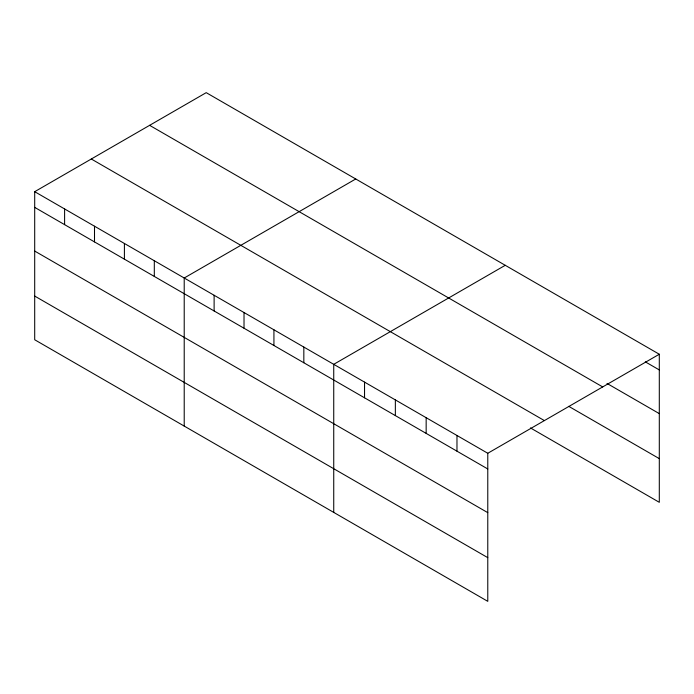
<?xml version="1.0" encoding="UTF-8"?>
<svg xmlns="http://www.w3.org/2000/svg" width="694" height="694" viewBox="0 0 694 694"><rect width="100%" height="100%" fill="white"/><g stroke="black" fill="none" stroke-linecap="round" stroke-linejoin="round"><path stroke-width="1.04" d="M34.7 191.683L487.778 453.269L487.778 601.342L34.7 339.756L34.7 191.683L206.222 92.658L659.3 354.244L659.3 502.317L530.459 427.929M355.736 178.983L184.214 278.008L184.214 426.081M505.249 265.299L333.736 364.324L333.736 512.406M487.778 453.269L659.3 354.244M645.299 361.843L659.3 369.928M607.016 383.435L659.3 413.615M149.618 125.336L602.696 386.922M568.742 406.346L659.3 458.63M91.304 159.004L544.382 420.59M34.7 207.376L487.778 468.962M34.7 251.063L487.778 512.649M34.7 296.069L487.778 557.655M456.973 435.476L456.973 451.169M426.159 417.693L426.159 433.386M395.354 399.9L395.354 415.593M364.541 382.116L364.541 397.809M303.833 347.061L303.833 362.754M273.93 329.797L273.93 345.491M244.019 312.534L244.019 328.227M214.116 295.271L214.116 310.964M154.311 260.744L154.311 276.429M124.408 243.473L124.408 259.166M94.505 226.209L94.505 241.902M64.603 208.946L64.603 224.639"/></g></svg>
